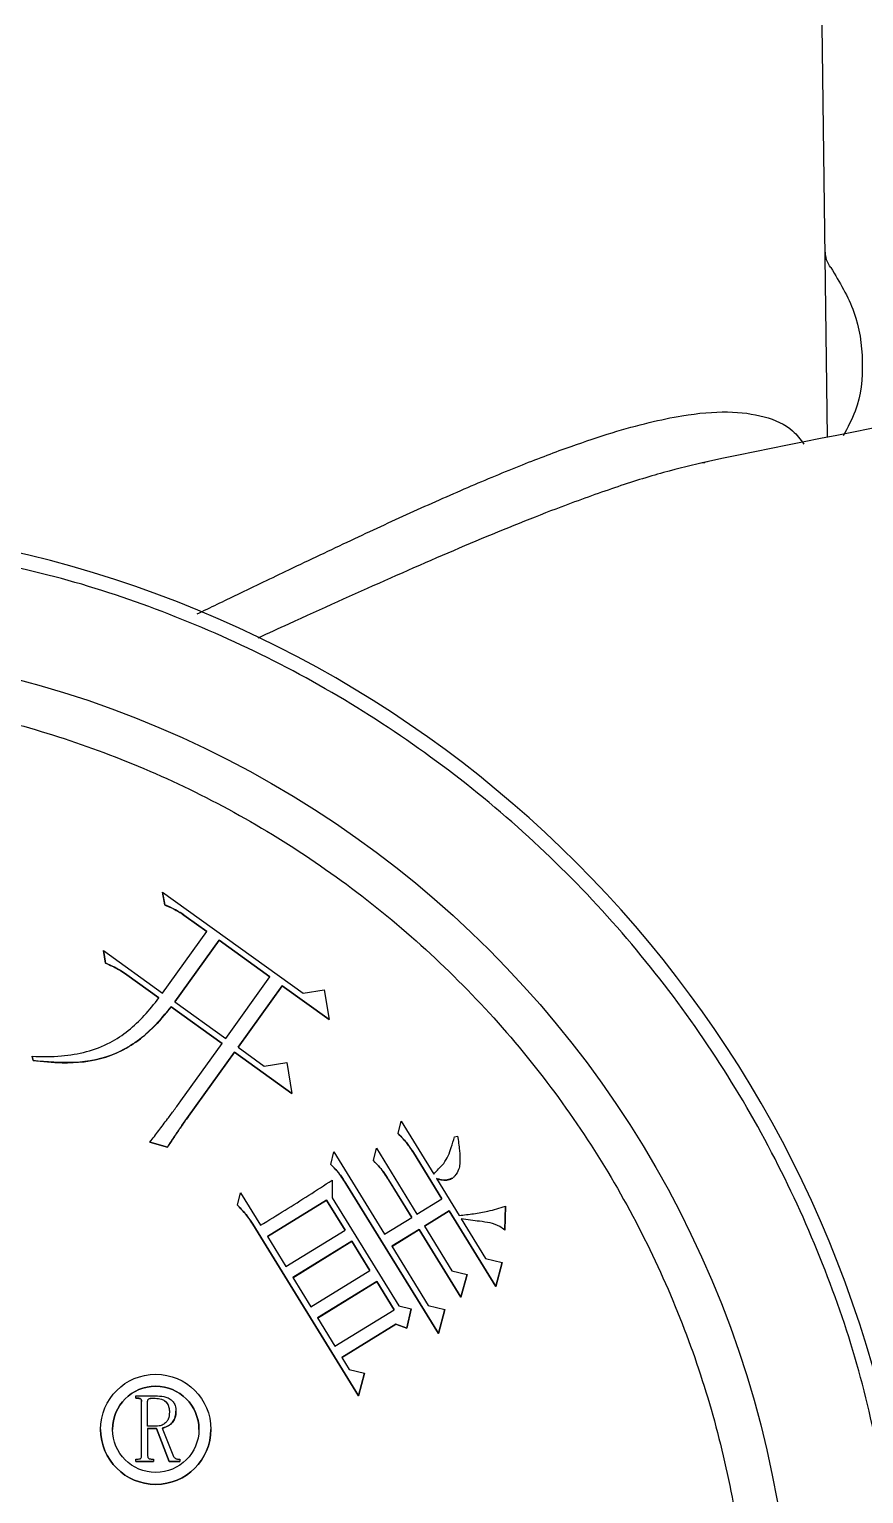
# Model space of a CAD drawing. Header units: millimetres. Extents: x 2379 to 4059, y 879 to 2067.
# Drawn here: x 3570.6 to 3628, y 1799.6 to 1900.4 of the extents above; entities that cross this region are included whole.
import ezdxf

# ---------------------------------------------------------------- set-up
doc = ezdxf.new("R2010")
doc.units = ezdxf.units.MM

msp = doc.modelspace()

# ---------------------------------------------------------------- linework, layer by layer
at = {"color": 7, "linetype": 'Continuous', "lineweight": 25}
for p, q in [((3625.522, 1872.329), (3625.151, 1900.694)), ((3616.87, 1870.558), (3617.068, 1870.593)), ((3579.905, 1840.122), (3579.761, 1840.995)), ((3579.761, 1840.995), (3589.424, 1834.052)), ((3579.761, 1840.995), (3579.761, 1840.993)), ((3579.761, 1840.993), (3579.905, 1840.12)), ((3579.905, 1840.122), (3579.905, 1840.12)), ((3582.797, 1838.301), (3581.385, 1839.315)), ((3581.385, 1839.315), (3581.385, 1839.313)), ((3581.385, 1839.313), (3582.796, 1838.299)), ((3579.751, 1834.063), (3582.797, 1838.301)), ((3575.826, 1836.112), (3575.683, 1836.986)), ((3575.683, 1836.986), (3579.751, 1834.063)), ((3575.683, 1836.986), (3575.683, 1836.983)), ((3575.683, 1836.983), (3575.826, 1836.11)), ((3583.645, 1837.692), (3580.599, 1833.454)), ((3580.6, 1833.453), (3583.645, 1837.69)), ((3587.148, 1835.175), (3583.645, 1837.692)), ((3583.645, 1837.692), (3583.645, 1837.69)), ((3583.645, 1837.69), (3587.147, 1835.173)), ((3575.826, 1836.112), (3575.826, 1836.11)), ((3579.507, 1833.724), (3577.303, 1835.306)), ((3577.303, 1835.306), (3577.303, 1835.304)), ((3577.303, 1835.304), (3579.507, 1833.721)), ((3584.102, 1830.937), (3587.148, 1835.175)), ((3587.996, 1834.566), (3584.95, 1830.328)), ((3584.951, 1830.327), (3587.996, 1834.564)), ((3591.217, 1832.249), (3587.996, 1834.566)), ((3587.996, 1834.566), (3587.996, 1834.564)), ((3587.996, 1834.564), (3591.217, 1832.247)), ((3589.424, 1834.052), (3590.883, 1834.289)), ((3590.883, 1834.289), (3591.217, 1832.249)), ((3583.858, 1830.598), (3580.355, 1833.115)), ((3580.355, 1833.115), (3580.355, 1833.113)), ((3580.355, 1833.113), (3583.857, 1830.596)), ((3580.599, 1833.454), (3584.102, 1830.937)), ((3591.217, 1832.249), (3591.217, 1832.247)), ((3581.015, 1826.642), (3583.858, 1830.598)), ((3584.706, 1829.989), (3581.539, 1825.581)), ((3581.539, 1825.579), (3584.706, 1829.987)), ((3588.661, 1827.146), (3584.706, 1829.989)), ((3584.706, 1829.989), (3584.706, 1829.987)), ((3584.706, 1829.987), (3588.661, 1827.144)), ((3584.95, 1830.328), (3586.758, 1829.028)), ((3570.841, 1829.411), (3570.792, 1829.704)), ((3570.792, 1829.704), (3570.792, 1829.702)), ((3570.792, 1829.702), (3570.841, 1829.409)), ((3570.841, 1829.411), (3570.841, 1829.409)), ((3586.758, 1829.028), (3588.312, 1829.283)), ((3588.312, 1829.283), (3588.661, 1827.146)), ((3588.661, 1827.146), (3588.661, 1827.144)), ((3581.539, 1825.581), (3581.539, 1825.579)), ((3595.967, 1824.386), (3596.173, 1825.244)), ((3596.173, 1825.244), (3598.425, 1821.581)), ((3599.848, 1824.165), (3600.061, 1824.216)), ((3580.093, 1823.45), (3578.888, 1823.799)), ((3578.888, 1823.799), (3578.888, 1823.797)), ((3578.888, 1823.797), (3580.093, 1823.447)), ((3580.093, 1823.45), (3580.093, 1823.447)), ((3591.329, 1822.264), (3591.534, 1823.122)), ((3591.534, 1823.122), (3595.022, 1817.451)), ((3594.264, 1822.521), (3594.47, 1823.382)), ((3594.47, 1823.382), (3597.267, 1818.833)), ((3598.98, 1819.886), (3597.018, 1823.076)), ((3597.018, 1823.076), (3597.018, 1823.074)), ((3597.018, 1823.074), (3598.979, 1819.885)), ((3600.218, 1822.636), (3600.218, 1822.638)), ((3591.424, 1821.183), (3591.436, 1819.968)), ((3598.739, 1810.616), (3592.379, 1820.954)), ((3592.379, 1820.954), (3592.379, 1820.952)), ((3592.379, 1820.952), (3598.739, 1810.614)), ((3596.912, 1818.615), (3595.315, 1821.214)), ((3595.315, 1821.214), (3595.315, 1821.212)), ((3595.315, 1821.212), (3596.912, 1818.614)), ((3598.608, 1821.286), (3600.172, 1818.746)), ((3584.912, 1819.457), (3585.118, 1820.315)), ((3585.118, 1820.315), (3586.497, 1818.07)), ((3591.046, 1819.809), (3586.97, 1817.302)), ((3586.971, 1817.301), (3591.046, 1819.807)), ((3592.32, 1817.741), (3591.046, 1819.809)), ((3591.046, 1819.809), (3591.046, 1819.807)), ((3591.046, 1819.807), (3592.319, 1817.741)), ((3591.436, 1819.968), (3596.016, 1812.525)), ((3597.267, 1818.833), (3598.98, 1819.886)), ((3599.489, 1819.059), (3597.775, 1818.006)), ((3597.776, 1818.004), (3599.489, 1819.057)), ((3602.686, 1813.86), (3599.489, 1819.059)), ((3599.489, 1819.059), (3599.489, 1819.057)), ((3599.489, 1819.057), (3602.686, 1813.858)), ((3603.352, 1819.398), (3603.311, 1817.744)), ((3603.311, 1817.742), (3603.352, 1819.396)), ((3603.352, 1819.398), (3603.352, 1819.396)), ((3593.232, 1806.332), (3585.963, 1818.147)), ((3585.963, 1818.147), (3585.963, 1818.145)), ((3585.963, 1818.145), (3593.232, 1806.33)), ((3595.022, 1817.451), (3596.912, 1818.615)), ((3597.421, 1817.788), (3595.531, 1816.624)), ((3595.532, 1816.622), (3597.421, 1817.785)), ((3600.293, 1813.121), (3597.421, 1817.788)), ((3597.421, 1817.788), (3597.421, 1817.785)), ((3597.421, 1817.785), (3600.293, 1813.118)), ((3597.775, 1818.006), (3599.666, 1814.934)), ((3600.316, 1818.509), (3601.988, 1815.792)), ((3586.97, 1817.302), (3588.244, 1815.234)), ((3588.244, 1815.234), (3592.32, 1817.741)), ((3592.79, 1816.973), (3588.714, 1814.466)), ((3588.715, 1814.465), (3592.79, 1816.971)), ((3594.028, 1814.965), (3592.79, 1816.973)), ((3592.79, 1816.973), (3592.79, 1816.971)), ((3592.79, 1816.971), (3594.027, 1814.964)), ((3603.311, 1817.744), (3603.311, 1817.742)), ((3595.531, 1816.624), (3598.04, 1812.548)), ((3601.988, 1815.792), (3603.133, 1815.52)), ((3589.952, 1812.458), (3594.028, 1814.965)), ((3599.666, 1814.934), (3600.716, 1814.682)), ((3603.133, 1815.52), (3602.686, 1813.86)), ((3602.686, 1813.858), (3603.133, 1815.517)), ((3603.133, 1815.52), (3603.133, 1815.517)), ((3588.714, 1814.466), (3589.952, 1812.458)), ((3594.501, 1814.197), (3590.424, 1811.69)), ((3590.425, 1811.688), (3594.501, 1814.195)), ((3595.698, 1812.247), (3594.501, 1814.197)), ((3594.501, 1814.197), (3594.501, 1814.195)), ((3594.501, 1814.195), (3595.697, 1812.247)), ((3600.716, 1814.682), (3600.293, 1813.121)), ((3600.293, 1813.118), (3600.716, 1814.68)), ((3600.716, 1814.682), (3600.716, 1814.68)), ((3602.686, 1813.86), (3602.686, 1813.858)), ((3600.293, 1813.121), (3600.293, 1813.118)), ((3591.621, 1809.74), (3595.698, 1812.247)), ((3596.016, 1812.525), (3596.877, 1812.322)), ((3596.877, 1812.322), (3596.558, 1810.984)), ((3596.558, 1810.981), (3596.877, 1812.32)), ((3596.877, 1812.322), (3596.877, 1812.32)), ((3598.04, 1812.548), (3599.183, 1812.276)), ((3599.183, 1812.276), (3598.739, 1810.616)), ((3598.739, 1810.614), (3599.183, 1812.273)), ((3599.183, 1812.276), (3599.183, 1812.273)), ((3590.424, 1811.69), (3591.621, 1809.74)), ((3595.816, 1811.261), (3592.094, 1808.972)), ((3592.095, 1808.971), (3595.816, 1811.259)), ((3596.558, 1810.984), (3595.816, 1811.261)), ((3595.816, 1811.261), (3595.816, 1811.259)), ((3595.816, 1811.259), (3596.558, 1810.981)), ((3596.558, 1810.984), (3596.558, 1810.981)), ((3598.739, 1810.616), (3598.739, 1810.614)), ((3592.094, 1808.972), (3592.603, 1808.145)), ((3592.603, 1808.145), (3593.653, 1807.896)), ((3593.653, 1807.896), (3593.232, 1806.332)), ((3593.232, 1806.33), (3593.653, 1807.894)), ((3593.653, 1807.896), (3593.653, 1807.894)), ((3577.915, 1806.163), (3577.915, 1806.321)), ((3577.915, 1806.321), (3579.415, 1806.321)), ((3578.073, 1806.163), (3577.915, 1806.163)), ((3577.915, 1806.163), (3577.915, 1806.161)), ((3577.915, 1806.161), (3578.073, 1806.161)), ((3578.073, 1806.163), (3578.073, 1806.161)), ((3578.31, 1802.189), (3578.31, 1805.952)), ((3578.731, 1804.242), (3578.731, 1805.952)), ((3578.968, 1806.163), (3579.257, 1806.163)), ((3578.968, 1806.163), (3578.968, 1806.161)), ((3578.968, 1806.161), (3579.257, 1806.161)), ((3579.257, 1806.163), (3579.257, 1806.161)), ((3593.232, 1806.332), (3593.232, 1806.33)), ((3575.495, 1804.024), (3575.495, 1804.022)), ((3579.31, 1804.242), (3578.731, 1804.242)), ((3579.336, 1804.084), (3578.731, 1804.084)), ((3578.731, 1804.084), (3578.731, 1802.189)), ((3578.731, 1804.082), (3579.336, 1804.082)), ((3580.204, 1801.821), (3579.336, 1804.084)), ((3579.336, 1804.084), (3579.336, 1804.082)), ((3579.336, 1804.082), (3580.204, 1801.819)), ((3579.731, 1804.11), (3580.52, 1802.163)), ((3583.08, 1804.022), (3583.08, 1804.024)), ((3577.915, 1801.821), (3577.915, 1801.979)), ((3577.915, 1801.979), (3578.073, 1801.979)), ((3579.126, 1801.821), (3577.915, 1801.821)), ((3577.915, 1801.821), (3577.915, 1801.819)), ((3577.915, 1801.819), (3579.126, 1801.819)), ((3578.968, 1801.979), (3579.126, 1801.979)), ((3579.126, 1801.979), (3579.126, 1801.821)), ((3579.126, 1801.821), (3579.126, 1801.819)), ((3580.941, 1801.821), (3580.204, 1801.821)), ((3580.204, 1801.821), (3580.204, 1801.819)), ((3580.204, 1801.819), (3580.941, 1801.819)), ((3580.783, 1801.979), (3580.941, 1801.979)), ((3580.941, 1801.979), (3580.941, 1801.821)), ((3580.941, 1801.821), (3580.941, 1801.819))]:
    msp.add_line(p, q, dxfattribs=at)
for centre, radius in [((3551.673, 1786.469), 71.5), ((3579.288, 1804.024), 3.792), ((3579.288, 1804.024), 2.971)]:
    msp.add_circle(centre, radius, dxfattribs=at)
for centre, radius, start, end in [((3752.861, 1227.892), 656.897, 95.489386, 101.924805), ((3551.673, 1786.467), 80, 10.30617, 79.69396), ((3579.288, 1804.022), 2.971, 0.0001, 179.9999), ((3579.288, 1804.022), 3.792, 180.00009, 359.99975)]:
    msp.add_arc(centre, radius, start, end, dxfattribs=at)
for points, knots in [([(3625.743, 1884.002), (3625.633, 1884.179), (3625.412, 1884.535), (3625.373, 1884.952), (3625.354, 1885.162)], [0, 0, 0, 0, 0.4971187, 1, 1, 1, 1]), ([(3625.743, 1884.002), (3626.345, 1883.009), (3627.549, 1881.023), (3628.05, 1877.548), (3627.756, 1874.553), (3626.898, 1872.982), (3626.595, 1872.426)], [0, 0, 0, 0, 0.2818923, 0.5637846, 0.8456768, 1, 1, 1, 1]), ([(3582.127, 1860.156), (3583.06, 1860.606), (3585.206, 1861.643), (3588.751, 1863.349), (3592.735, 1865.243), (3596.847, 1867.147), (3600.793, 1868.899), (3604.492, 1870.438), (3607.798, 1871.693), (3610.699, 1872.658), (3613.243, 1873.364), (3615.965, 1873.927), (3618.706, 1874.174), (3621.236, 1873.818), (3622.977, 1873.07), (3623.648, 1872.176), (3623.887, 1871.857)], [0, 0, 0, 0, 0.0469431, 0.1078801, 0.183383, 0.2583795, 0.3343242, 0.4100721, 0.481911, 0.5462274, 0.6084698, 0.6687832, 0.7633296, 0.8552304, 0.9483781, 1, 1, 1, 1]), ([(3617.259, 1870.64), (3616.269, 1870.411), (3614.269, 1869.947), (3610.879, 1868.875), (3606.624, 1867.345), (3601.38, 1865.226), (3595.084, 1862.482), (3590.037, 1860.198), (3587.02, 1858.819), (3586.31, 1858.495)], [0, 0, 0, 0, 0.122639, 0.2477412, 0.3757787, 0.5645067, 0.75334, 0.9420073, 1, 1, 1, 1]), ([(3629.398, 1800.603), (3628.872, 1803.099), (3627.809, 1808.136), (3625.271, 1815.513), (3622.001, 1822.755), (3617.939, 1829.734), (3613.127, 1836.337), (3607.635, 1842.431), (3601.541, 1847.923), (3594.938, 1852.735), (3587.959, 1856.798), (3580.717, 1860.067), (3573.34, 1862.606), (3568.302, 1863.668), (3565.806, 1864.195)], [0, 0, 0, 0, 0.07995876, 0.16137147, 0.24414236, 0.32889261, 0.41421659, 0.49999999, 0.58577836, 0.67110241, 0.75585763, 0.83862366, 0.92003884, 1, 1, 1, 1]), ([(3483.173, 1786.476), (3483.228, 1788.565), (3483.337, 1792.743), (3484.247, 1799.082), (3485.733, 1805.434), (3487.907, 1811.8), (3490.738, 1818.023), (3494.252, 1824.046), (3498.406, 1829.738), (3503.149, 1834.999), (3508.411, 1839.742), (3514.103, 1843.897), (3520.125, 1847.41), (3526.348, 1850.242), (3532.714, 1852.413), (3539.066, 1853.908), (3545.405, 1854.786), (3551.672, 1855.071), (3557.94, 1854.786), (3564.279, 1853.908), (3570.631, 1852.413), (3576.997, 1850.242), (3583.22, 1847.41), (3589.243, 1843.897), (3594.935, 1839.742), (3600.196, 1834.999), (3604.939, 1829.738), (3609.093, 1824.046), (3612.607, 1818.023), (3615.438, 1811.8), (3617.612, 1805.434), (3619.098, 1799.082), (3620.008, 1792.743), (3620.118, 1788.565), (3620.173, 1786.476)], [0, 0, 0, 0, 0.0291236, 0.0582485, 0.08912, 0.1199941, 0.1519015, 0.1843128, 0.2170688, 0.25, 0.2829312, 0.3156872, 0.3480985, 0.3800059, 0.4108775, 0.4417515, 0.4708745, 0.5, 0.529123, 0.5582485, 0.58912, 0.6199941, 0.6519015, 0.6843128, 0.7170688, 0.75, 0.7829312, 0.8156872, 0.8480985, 0.8800059, 0.9108775, 0.9417515, 0.9708751, 1, 1, 1, 1]), ([(3581.385, 1839.315), (3581.248, 1839.41), (3580.974, 1839.6), (3580.485, 1839.882), (3580.118, 1840.034), (3579.905, 1840.122)], [0, 0, 0, 0, 0.2959723, 0.59214985, 1, 1, 1, 1]), ([(3579.905, 1840.12), (3580.06, 1840.057), (3580.37, 1839.933), (3580.868, 1839.667), (3581.195, 1839.443), (3581.385, 1839.313)], [0, 0, 0, 0, 0.2959938, 0.5922002, 1, 1, 1, 1]), ([(3577.303, 1835.306), (3577.166, 1835.401), (3576.892, 1835.591), (3576.404, 1835.872), (3576.038, 1836.024), (3575.826, 1836.112)], [0, 0, 0, 0, 0.2963846, 0.5929775, 1, 1, 1, 1]), ([(3575.826, 1836.11), (3575.981, 1836.047), (3576.29, 1835.922), (3576.788, 1835.657), (3577.114, 1835.433), (3577.303, 1835.304)], [0, 0, 0, 0, 0.2964036, 0.5930179, 1, 1, 1, 1]), ([(3570.792, 1829.704), (3571.461, 1829.691), (3572.714, 1829.666), (3574.529, 1829.977), (3576.573, 1830.736), (3578.229, 1832.122), (3579.179, 1833.313), (3579.507, 1833.724)], [0, 0, 0, 0, 0.1989974, 0.3726503, 0.5456254, 0.8432566, 1, 1, 1, 1]), ([(3580.355, 1833.115), (3579.932, 1832.598), (3578.865, 1831.294), (3576.642, 1829.729), (3573.702, 1829.144), (3571.793, 1829.322), (3570.841, 1829.411)], [0, 0, 0, 0, 0.1857159, 0.4679578, 0.7348593, 1, 1, 1, 1]), ([(3570.841, 1829.409), (3571.504, 1829.342), (3573.174, 1829.172), (3575.406, 1829.4), (3577.285, 1830.232), (3578.874, 1831.338), (3579.78, 1832.424), (3580.355, 1833.113)], [0, 0, 0, 0, 0.18536599, 0.4664547, 0.60922565, 0.75230517, 1, 1, 1, 1]), ([(3578.888, 1823.799), (3579.091, 1824.063), (3579.497, 1824.592), (3580.053, 1825.331), (3580.56, 1826.014), (3580.863, 1826.433), (3581.015, 1826.642)], [0, 0, 0, 0, 0.28162406, 0.56325086, 0.78161879, 1, 1, 1, 1]), ([(3581.539, 1825.581), (3581.346, 1825.31), (3581, 1824.824), (3580.521, 1824.112), (3580.235, 1823.67), (3580.093, 1823.45)], [0, 0, 0, 0, 0.3881543, 0.694028, 1, 1, 1, 1]), ([(3580.093, 1823.447), (3580.274, 1823.727), (3580.597, 1824.228), (3581.082, 1824.937), (3581.387, 1825.365), (3581.539, 1825.579)], [0, 0, 0, 0, 0.38815448, 0.69402924, 1, 1, 1, 1]), ([(3597.018, 1823.076), (3596.927, 1823.216), (3596.746, 1823.496), (3596.407, 1823.944), (3596.128, 1824.224), (3595.967, 1824.386)], [0, 0, 0, 0, 0.2970338, 0.5942695, 1, 1, 1, 1]), ([(3595.967, 1824.384), (3596.086, 1824.267), (3596.323, 1824.032), (3596.678, 1823.595), (3596.893, 1823.265), (3597.018, 1823.074)], [0, 0, 0, 0, 0.297059, 0.59435, 1, 1, 1, 1]), ([(3599.109, 1822.326), (3599.215, 1822.501), (3599.428, 1822.851), (3599.648, 1823.48), (3599.777, 1823.92), (3599.848, 1824.165)], [0, 0, 0, 0, 0.3080819, 0.6148901, 1, 1, 1, 1]), ([(3600.061, 1824.216), (3600.107, 1823.886), (3600.194, 1823.25), (3600.247, 1822.473), (3600.151, 1821.862), (3599.942, 1821.54), (3599.774, 1821.371), (3599.725, 1821.322)], [0, 0, 0, 0, 0.3287543, 0.6337994, 0.7646363, 0.9315296, 1, 1, 1, 1]), ([(3592.379, 1820.954), (3592.289, 1821.094), (3592.108, 1821.375), (3591.768, 1821.823), (3591.489, 1822.103), (3591.329, 1822.264)], [0, 0, 0, 0, 0.2970338, 0.5942695, 1, 1, 1, 1]), ([(3591.329, 1822.262), (3591.447, 1822.145), (3591.685, 1821.91), (3592.039, 1821.474), (3592.255, 1821.143), (3592.379, 1820.952)], [0, 0, 0, 0, 0.297059, 0.59435, 1, 1, 1, 1]), ([(3595.315, 1821.214), (3595.224, 1821.354), (3595.043, 1821.634), (3594.704, 1822.081), (3594.425, 1822.36), (3594.264, 1822.521)], [0, 0, 0, 0, 0.2973696, 0.5949685, 1, 1, 1, 1]), ([(3594.264, 1822.519), (3594.383, 1822.402), (3594.62, 1822.167), (3594.976, 1821.733), (3595.191, 1821.402), (3595.315, 1821.212)], [0, 0, 0, 0, 0.2973888, 0.5950408, 1, 1, 1, 1]), ([(3598.425, 1821.581), (3598.532, 1821.711), (3598.692, 1821.907), (3598.927, 1822.149), (3599.048, 1822.267), (3599.109, 1822.326)], [0, 0, 0, 0, 0.4983742, 0.7490822, 1, 1, 1, 1]), ([(3586.497, 1818.07), (3587.064, 1818.42), (3588.174, 1819.106), (3589.824, 1820.132), (3590.89, 1820.833), (3591.424, 1821.183)], [0, 0, 0, 0, 0.3431832, 0.6715556, 1, 1, 1, 1]), ([(3599.725, 1821.322), (3599.596, 1821.267), (3599.314, 1821.148), (3598.92, 1821.2), (3598.685, 1821.265), (3598.608, 1821.286)], [0, 0, 0, 0, 0.3603885, 0.7895238, 1, 1, 1, 1]), ([(3598.608, 1821.284), (3598.739, 1821.249), (3599.004, 1821.179), (3599.4, 1821.169), (3599.625, 1821.273), (3599.725, 1821.32)], [0, 0, 0, 0, 0.3565847, 0.7163644, 1, 1, 1, 1]), ([(3585.963, 1818.147), (3585.872, 1818.287), (3585.691, 1818.567), (3585.352, 1819.015), (3585.073, 1819.295), (3584.912, 1819.457)], [0, 0, 0, 0, 0.2970338, 0.5942695, 1, 1, 1, 1]), ([(3584.912, 1819.455), (3585.031, 1819.338), (3585.268, 1819.103), (3585.623, 1818.666), (3585.839, 1818.336), (3585.963, 1818.145)], [0, 0, 0, 0, 0.297059, 0.59435, 1, 1, 1, 1]), ([(3600.172, 1818.746), (3600.503, 1818.784), (3601.165, 1818.861), (3602.237, 1819.039), (3602.954, 1819.27), (3603.352, 1819.398)], [0, 0, 0, 0, 0.3073895, 0.6148574, 1, 1, 1, 1]), ([(3603.311, 1817.744), (3603.197, 1817.829), (3602.7, 1818.204), (3601.619, 1818.338), (3600.733, 1818.454), (3600.316, 1818.509)], [0, 0, 0, 0, 0.1355582, 0.59251724, 1, 1, 1, 1]), ([(3578.31, 1805.952), (3578.308, 1805.983), (3578.306, 1806.032), (3578.276, 1806.094), (3578.236, 1806.131), (3578.167, 1806.16), (3578.112, 1806.162), (3578.073, 1806.163)], [0, 0, 0, 0, 0.2504106, 0.398556, 0.5474402, 0.6862357, 1, 1, 1, 1]), ([(3578.073, 1806.161), (3578.11, 1806.159), (3578.166, 1806.158), (3578.236, 1806.129), (3578.276, 1806.091), (3578.303, 1806.035), (3578.309, 1805.986), (3578.31, 1805.955), (3578.31, 1805.95)], [0, 0, 0, 0, 0.3046765, 0.4550368, 0.6065485, 0.7453901, 0.9603697, 1, 1, 1, 1]), ([(3578.731, 1805.952), (3578.732, 1805.979), (3578.735, 1806.026), (3578.767, 1806.085), (3578.817, 1806.129), (3578.886, 1806.159), (3578.94, 1806.162), (3578.968, 1806.163)], [0, 0, 0, 0, 0.22289413, 0.38483568, 0.54731898, 0.77307193, 1, 1, 1, 1]), ([(3578.731, 1805.95), (3578.732, 1805.977), (3578.735, 1806.023), (3578.767, 1806.083), (3578.817, 1806.127), (3578.886, 1806.157), (3578.94, 1806.159), (3578.968, 1806.161)], [0, 0, 0, 0, 0.2228941, 0.3848357, 0.547319, 0.7730719, 1, 1, 1, 1]), ([(3579.257, 1806.163), (3579.399, 1806.155), (3579.626, 1806.143), (3579.91, 1806.006), (3580.097, 1805.807), (3580.214, 1805.532), (3580.225, 1805.324), (3580.231, 1805.215)], [0, 0, 0, 0, 0.27235788, 0.4349177, 0.59830332, 0.79042618, 1, 1, 1, 1]), ([(3579.257, 1806.161), (3579.399, 1806.153), (3579.626, 1806.141), (3579.91, 1806.004), (3580.097, 1805.805), (3580.214, 1805.53), (3580.225, 1805.322), (3580.231, 1805.213)], [0, 0, 0, 0, 0.2723579, 0.4349177, 0.5983033, 0.7904262, 1, 1, 1, 1]), ([(3579.415, 1806.321), (3579.603, 1806.311), (3579.908, 1806.296), (3580.276, 1806.13), (3580.504, 1805.923), (3580.654, 1805.63), (3580.669, 1805.401), (3580.678, 1805.268)], [0, 0, 0, 0, 0.3001846, 0.4844442, 0.6359343, 0.7877448, 1, 1, 1, 1]), ([(3580.231, 1805.215), (3580.22, 1805.045), (3580.203, 1804.786), (3580.009, 1804.497), (3579.789, 1804.338), (3579.547, 1804.252), (3579.381, 1804.245), (3579.31, 1804.242)], [0, 0, 0, 0, 0.3308835, 0.5011791, 0.6709162, 0.8596877, 1, 1, 1, 1]), ([(3580.678, 1805.268), (3580.669, 1805.121), (3580.653, 1804.863), (3580.482, 1804.527), (3580.218, 1804.289), (3579.956, 1804.15), (3579.778, 1804.119), (3579.731, 1804.11)], [0, 0, 0, 0, 0.267946, 0.4692773, 0.6704052, 0.9119953, 1, 1, 1, 1]), ([(3579.731, 1804.108), (3579.875, 1804.147), (3580.146, 1804.221), (3580.446, 1804.481), (3580.637, 1804.814), (3580.674, 1805.085), (3580.678, 1805.246), (3580.678, 1805.266)], [0, 0, 0, 0, 0.2708017, 0.5092108, 0.7050775, 0.9633829, 1, 1, 1, 1]), ([(3578.073, 1801.979), (3578.118, 1801.98), (3578.181, 1801.983), (3578.253, 1802.022), (3578.29, 1802.07), (3578.308, 1802.128), (3578.309, 1802.17), (3578.31, 1802.189)], [0, 0, 0, 0, 0.3640306, 0.510061, 0.6558643, 0.8438409, 1, 1, 1, 1]), ([(3578.731, 1802.189), (3578.732, 1802.164), (3578.735, 1802.119), (3578.764, 1802.059), (3578.812, 1802.015), (3578.882, 1801.985), (3578.937, 1801.981), (3578.968, 1801.979)], [0, 0, 0, 0, 0.2102235, 0.3757588, 0.5425339, 0.746796, 1, 1, 1, 1]), ([(3580.52, 1802.163), (3580.534, 1802.138), (3580.561, 1802.088), (3580.618, 1802.026), (3580.696, 1801.986), (3580.753, 1801.981), (3580.783, 1801.979)], [0, 0, 0, 0, 0.2494577, 0.5009802, 0.7310389, 1, 1, 1, 1])]:
    msp.add_open_spline(points, degree=3, knots=knots, dxfattribs=at)

doc.saveas('drawing.dxf')
